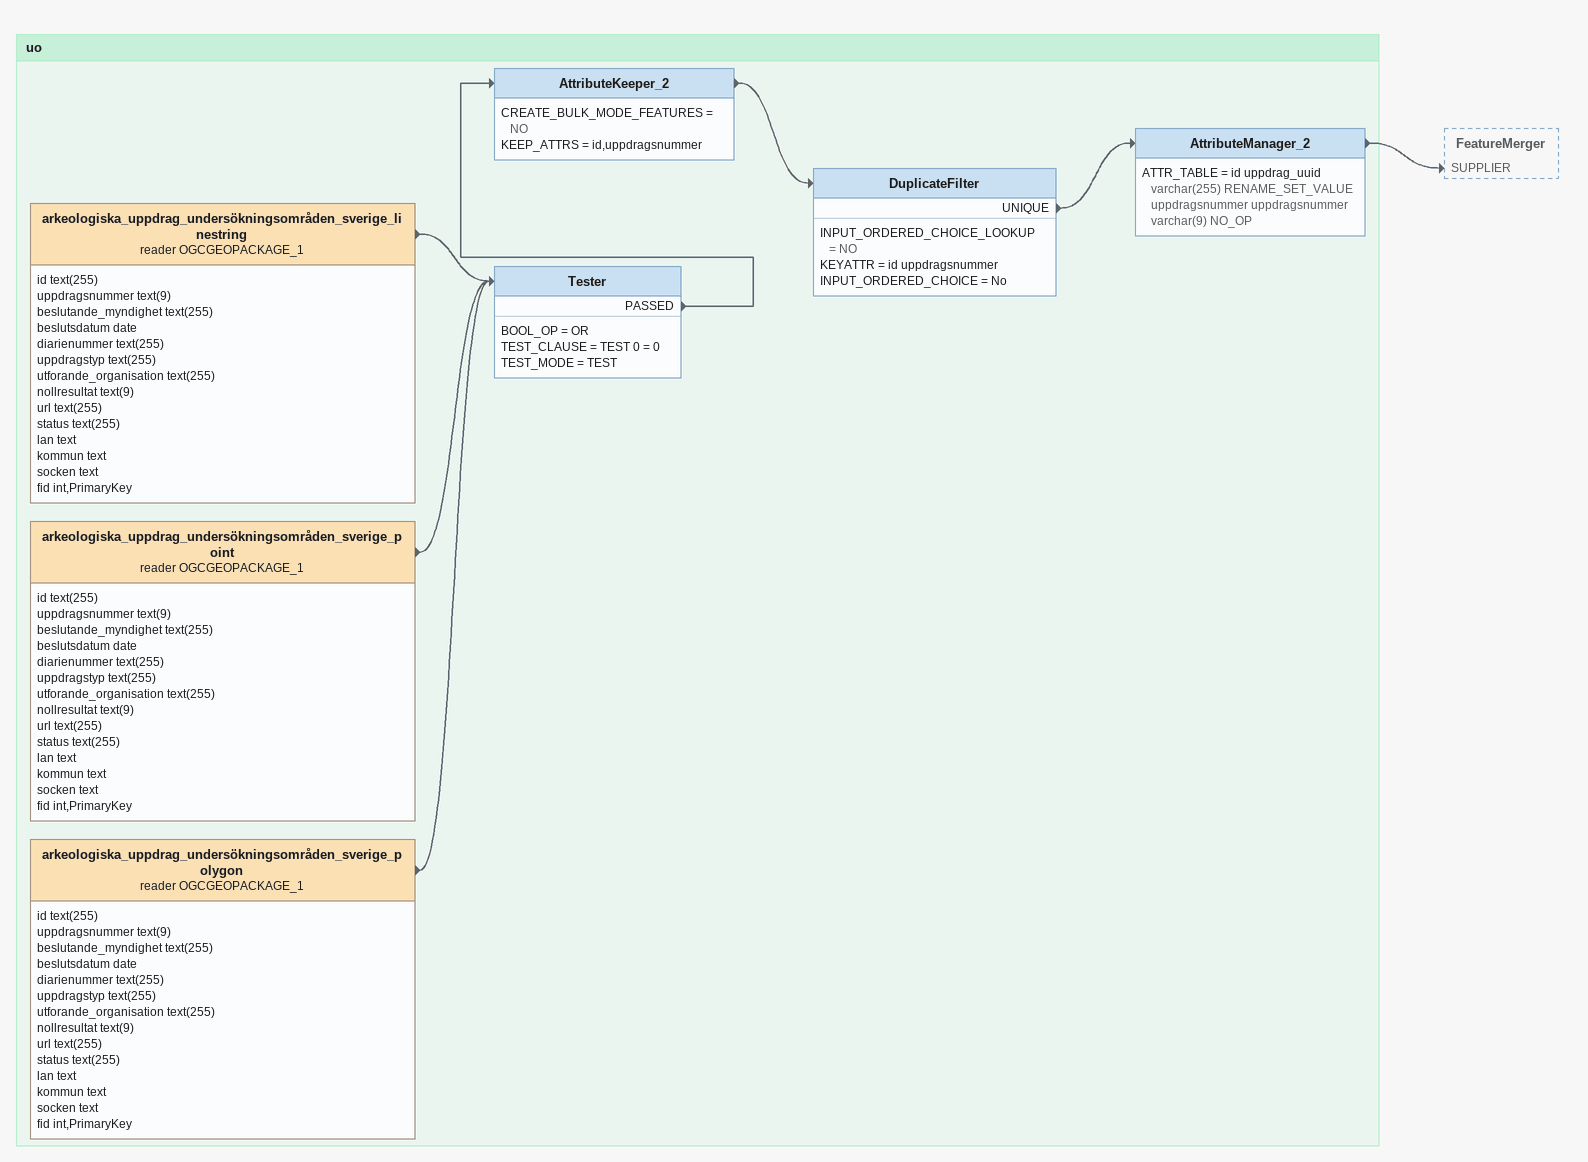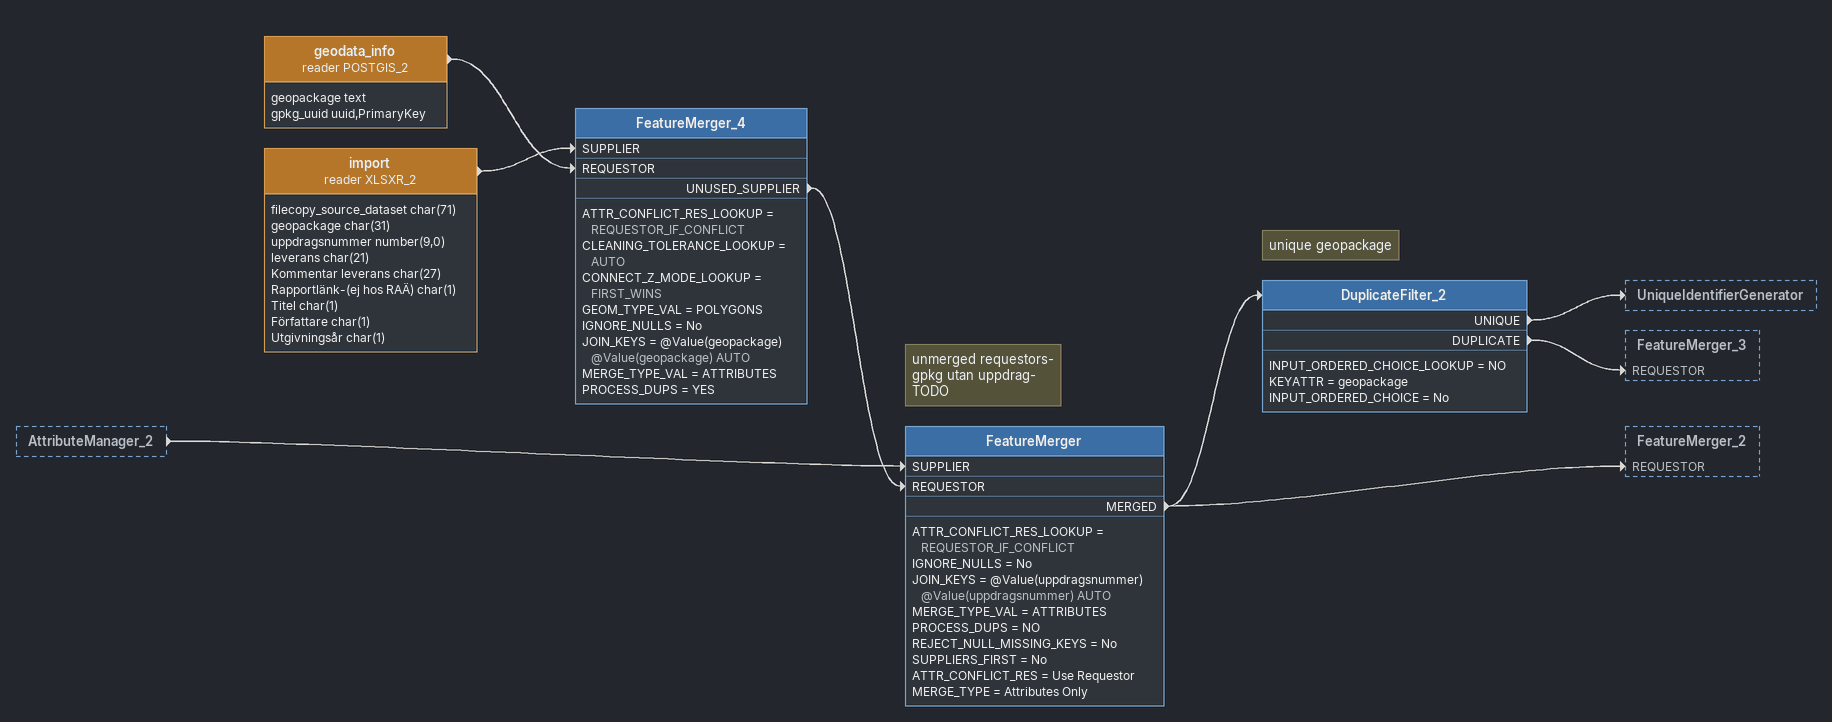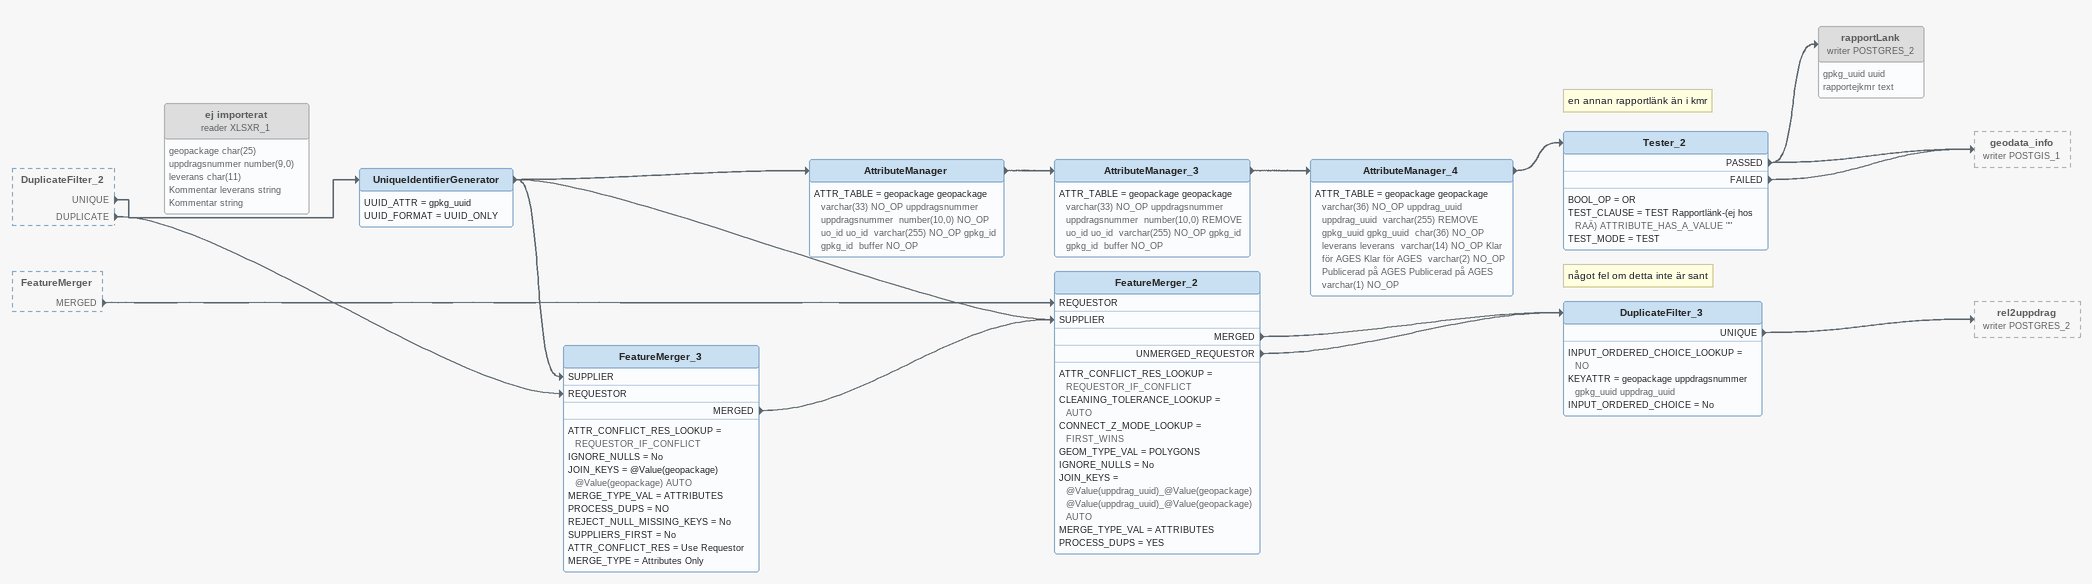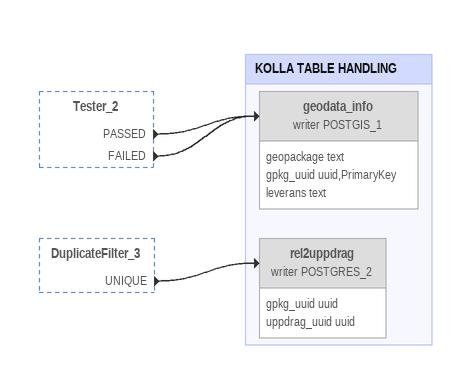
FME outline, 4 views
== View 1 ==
Bookmark: uo
arkeologiska_uppdrag_undersökningsområden_sverige_linestring (reader OGCGEOPACKAGE_1)
    attributes: id text(255), uppdragsnummer text(9), beslutande_myndighet text(255), beslutsdatum date, diarienummer text(255), uppdragstyp text(255), utforande_organisation text(255), nollresultat text(9), url text(255), status text(255), lan text, kommun text, socken text, fid int,PrimaryKey
    -> Tester
arkeologiska_uppdrag_undersökningsområden_sverige_point (reader OGCGEOPACKAGE_1)
    attributes: id text(255), uppdragsnummer text(9), beslutande_myndighet text(255), beslutsdatum date, diarienummer text(255), uppdragstyp text(255), utforande_organisation text(255), nollresultat text(9), url text(255), status text(255), lan text, kommun text, socken text, fid int,PrimaryKey
    -> Tester
arkeologiska_uppdrag_undersökningsområden_sverige_polygon (reader OGCGEOPACKAGE_1)
    attributes: id text(255), uppdragsnummer text(9), beslutande_myndighet text(255), beslutsdatum date, diarienummer text(255), uppdragstyp text(255), utforande_organisation text(255), nollresultat text(9), url text(255), status text(255), lan text, kommun text, socken text, fid int,PrimaryKey
    -> Tester
Tester
    BOOL_OP = OR
    TEST_CLAUSE = TEST 0 = 0
    TEST_MODE = TEST
    PASSED -> AttributeKeeper_2
AttributeKeeper_2
    CREATE_BULK_MODE_FEATURES = NO
    KEEP_ATTRS = id,uppdragsnummer
    -> DuplicateFilter
DuplicateFilter
    INPUT_ORDERED_CHOICE_LOOKUP = NO
    KEYATTR = id uppdragsnummer
    INPUT_ORDERED_CHOICE = No
    UNIQUE -> AttributeManager_2
AttributeManager_2
    ATTR_TABLE = id uppdrag_uuid  varchar(255) RENAME_SET_VALUE uppdragsnummer uppdragsnummer  varchar(9) NO_OP
    -> FeatureMerger [SUPPLIER]

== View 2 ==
AttributeManager_2 [outside]
    -> FeatureMerger [SUPPLIER]
geodata_info (reader POSTGIS_2)
    attributes: geopackage text, gpkg_uuid uuid,PrimaryKey
    -> FeatureMerger_4 [REQUESTOR]
import (reader XLSXR_2)
    attributes: filecopy_source_dataset char(71), geopackage char(31), uppdragsnummer number(9,0), leverans char(21), Kommentar leverans char(27), Rapportlänk-(ej hos RAÄ) char(1), Titel char(1), Författare char(1), Utgivningsår char(1)
    -> FeatureMerger_4 [SUPPLIER]
FeatureMerger_4
    ATTR_CONFLICT_RES_LOOKUP = REQUESTOR_IF_CONFLICT
    CLEANING_TOLERANCE_LOOKUP = AUTO
    CONNECT_Z_MODE_LOOKUP = FIRST_WINS
    GEOM_TYPE_VAL = POLYGONS
    IGNORE_NULLS = No
    JOIN_KEYS = @Value(geopackage) @Value(geopackage) AUTO
    MERGE_TYPE_VAL = ATTRIBUTES
    PROCESS_DUPS = YES
    UNUSED_SUPPLIER -> FeatureMerger [REQUESTOR]
Note: unmerged requestors- / gpkg utan uppdrag- / TODO
FeatureMerger
    ATTR_CONFLICT_RES_LOOKUP = REQUESTOR_IF_CONFLICT
    IGNORE_NULLS = No
    JOIN_KEYS = @Value(uppdragsnummer) @Value(uppdragsnummer) AUTO
    MERGE_TYPE_VAL = ATTRIBUTES
    PROCESS_DUPS = NO
    REJECT_NULL_MISSING_KEYS = No
    SUPPLIERS_FIRST = No
    ATTR_CONFLICT_RES = Use Requestor
    MERGE_TYPE = Attributes Only
    MERGED -> FeatureMerger_2 [REQUESTOR]
    MERGED -> DuplicateFilter_2
Note: unique geopackage
DuplicateFilter_2
    INPUT_ORDERED_CHOICE_LOOKUP = NO
    KEYATTR = geopackage
    INPUT_ORDERED_CHOICE = No
    UNIQUE -> UniqueIdentifierGenerator
    DUPLICATE -> FeatureMerger_3 [REQUESTOR]

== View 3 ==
DuplicateFilter_2 [outside]
    UNIQUE -> UniqueIdentifierGenerator
    DUPLICATE -> FeatureMerger_3 [REQUESTOR]
FeatureMerger [outside]
    MERGED -> FeatureMerger_2 [REQUESTOR]
UniqueIdentifierGenerator
    UUID_ATTR = gpkg_uuid
    UUID_FORMAT = UUID_ONLY
    -> AttributeManager
    -> FeatureMerger_2 [SUPPLIER]
    -> FeatureMerger_3 [SUPPLIER]
AttributeManager
    ATTR_TABLE = geopackage geopackage  varchar(33) NO_OP uppdragsnummer uppdragsnummer  number(10,0) NO_OP uo_id uo_id  varchar(255) NO_OP gpkg_id gpkg_id  buffer NO_OP
    -> AttributeManager_3
AttributeManager_3
    ATTR_TABLE = geopackage geopackage  varchar(33) NO_OP uppdragsnummer uppdragsnummer  number(10,0) REMOVE uo_id uo_id  varchar(255) NO_OP gpkg_id gpkg_id  buffer NO_OP
    -> AttributeManager_4
AttributeManager_4
    ATTR_TABLE = geopackage geopackage  varchar(36) NO_OP uppdrag_uuid uppdrag_uuid  varchar(255) REMOVE gpkg_uuid gpkg_uuid  char(36) NO_OP leverans leverans  varchar(14) NO_OP Klar för AGES Klar för AGES  varchar(2) NO_OP Publicerad på AGES Publicerad på AGES  varchar(1) NO_OP
    -> Tester_2
Note: en annan rapportlänk än i kmr
Tester_2
    BOOL_OP = OR
    TEST_CLAUSE = TEST Rapportlänk-(ej hos RAÄ) ATTRIBUTE_HAS_A_VALUE ""
    TEST_MODE = TEST
    PASSED -> rapportLank (writer POSTGRES_2)
    PASSED -> geodata_info (writer POSTGIS_1)
    FAILED -> geodata_info (writer POSTGIS_1)
rapportLank (writer POSTGRES_2) [off]
    attributes: gpkg_uuid uuid, rapportejkmr text
FeatureMerger_3
    ATTR_CONFLICT_RES_LOOKUP = REQUESTOR_IF_CONFLICT
    IGNORE_NULLS = No
    JOIN_KEYS = @Value(geopackage) @Value(geopackage) AUTO
    MERGE_TYPE_VAL = ATTRIBUTES
    PROCESS_DUPS = NO
    REJECT_NULL_MISSING_KEYS = No
    SUPPLIERS_FIRST = No
    ATTR_CONFLICT_RES = Use Requestor
    MERGE_TYPE = Attributes Only
    MERGED -> FeatureMerger_2 [SUPPLIER]
FeatureMerger_2
    ATTR_CONFLICT_RES_LOOKUP = REQUESTOR_IF_CONFLICT
    CLEANING_TOLERANCE_LOOKUP = AUTO
    CONNECT_Z_MODE_LOOKUP = FIRST_WINS
    GEOM_TYPE_VAL = POLYGONS
    IGNORE_NULLS = No
    JOIN_KEYS = @Value(uppdrag_uuid)_@Value(geopackage) @Value(uppdrag_uuid)_@Value(geopackage) AUTO
    MERGE_TYPE_VAL = ATTRIBUTES
    PROCESS_DUPS = YES
    MERGED -> DuplicateFilter_3
    UNMERGED_REQUESTOR -> DuplicateFilter_3
Note: något fel om detta inte är sant
DuplicateFilter_3
    INPUT_ORDERED_CHOICE_LOOKUP = NO
    KEYATTR = geopackage uppdragsnummer gpkg_uuid uppdrag_uuid
    INPUT_ORDERED_CHOICE = No
    UNIQUE -> rel2uppdrag (writer POSTGRES_2)
ej importerat (reader XLSXR_1) [off]
    attributes: geopackage char(25), uppdragsnummer number(9,0), leverans char(11), Kommentar leverans string, Kommentar string

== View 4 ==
Tester_2 [outside]
    PASSED -> geodata_info (writer POSTGIS_1)
    FAILED -> geodata_info (writer POSTGIS_1)
DuplicateFilter_3 [outside]
    UNIQUE -> rel2uppdrag (writer POSTGRES_2)

Bookmark: KOLLA TABLE HANDLING
geodata_info (writer POSTGIS_1) [off]
    attributes: geopackage text, gpkg_uuid uuid,PrimaryKey, leverans text
rel2uppdrag (writer POSTGRES_2) [off]
    attributes: gpkg_uuid uuid, uppdrag_uuid uuid
